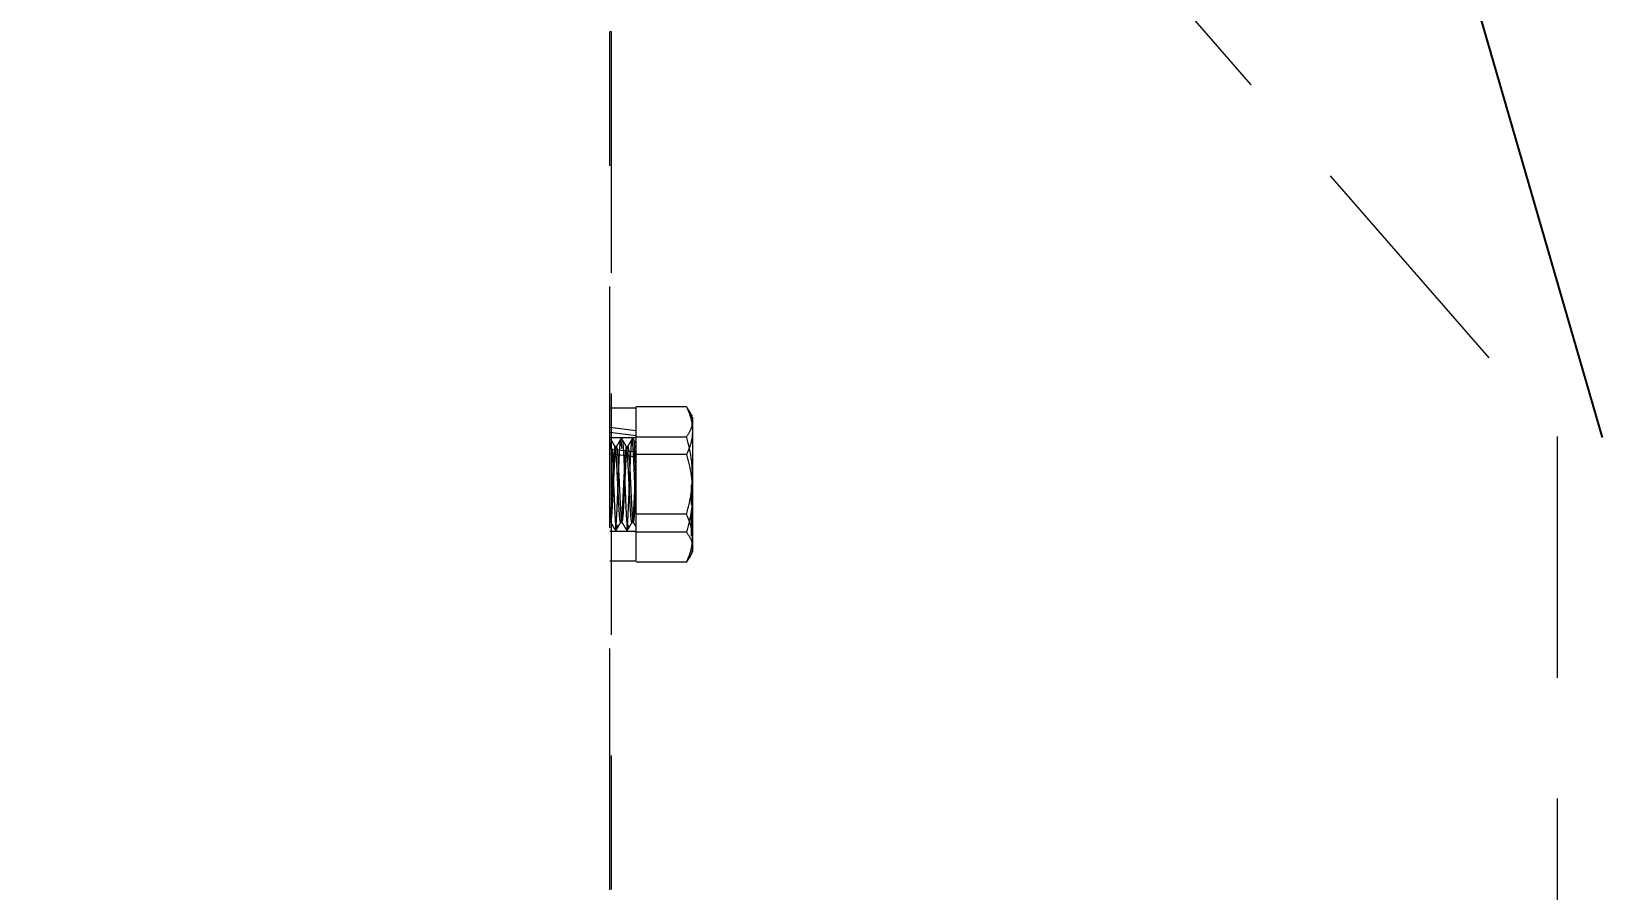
# Model space of a CAD drawing. Header units: millimetres. Extents: x 861 to 27901, y 673 to 17923.
# Drawn here: x 11602.8 to 11878, y 5848.8 to 5999.2 of the extents above; entities that cross this region are included whole.
import ezdxf

# ---------------------------------------------------------------- set-up
doc = ezdxf.new("R2010")
doc.units = ezdxf.units.MM
doc.header["$LTSCALE"] = 33.3
doc.linetypes.add('HIDDEN', pattern=[1.905, 1.27, -0.635])
doc.layers.add('CAPA_1', color=7, linetype='Continuous')
doc.styles.add('SLDTEXTSTYLE0', font='TXT', dxfattribs={"width": 0.75})
doc.dimstyles.new('SLDDIMSTYLE0', dxfattribs={"dimtxt": 66.6, "dimasz": 66.6, "dimexe": 0, "dimexo": 0.0625, "dimgap": 16.65, "dimtad": 2, "dimdec": 0, "dimlfac": 1.261261, "dimrnd": 1e-09, "dimzin": 12, "dimdsep": 46, "dimtxsty": 'SLDTEXTSTYLE0', "dimsah": 1, "dimcen": 0.09, "dimadec": 0, "dimazin": 3, "dimtfac": 1, "dimtdec": 0, "dimtofl": 0, "dimtmove": 0, "dimatfit": 3, "dimfxl": 1, "dimfrac": 2, "dimtolj": 1, "dimtzin": 12, "dimarcsym": 0})

# ---------------------------------------------------------------- blocks, each defined once
blk = doc.blocks.new('_D_13')
at = {"layer": 'CAPA_1', "transparency": 16777216}
for p, q in [((9823.17, 6912.25), (14695.32, 6912.25)), ((14662.02, 6912.25), (14662.02, 5357.98)), ((14240.18, 5357.98), (14695.32, 5357.98))]:
    blk.add_line(p, q, dxfattribs=at)
for points in [[(14662.02, 6912.25), (14651.77, 6845.65), (14672.27, 6845.65)], [(14662.02, 5357.98), (14672.27, 5424.58), (14651.77, 5424.58)]]:
    blk.add_solid(points, dxfattribs=at)
at = {"layer": 'CAPA_1', "transparency": 16777216, "insert": (14576.17, 6036.69), "char_height": 66.6, "attachment_point": 1, "rotation": 90, "style": 'SLDTEXTSTYLE0'}
blk.add_mtext('1960', dxfattribs=at)

msp = doc.modelspace()

# ---------------------------------------------------------------- linework, layer by layer
at = {"color": 7, "linetype": 'Continuous', "lineweight": 25}
msp.add_line((11877.99, 5928.09), (11774.13, 6286.46), dxfattribs=at)
at = {"color": 1, "linetype": 'HIDDEN', "lineweight": 18}
for p, q in [((11788.64, 6021.8), (11870.06, 5928.24)), ((11704.35, 5999.21), (11704.14, 5999.16)), ((11704.14, 5848.8), (11704.14, 5999.16)), ((11704.35, 5999.21), (11704.35, 5848.87)), ((11708.7, 5933.23), (11704.14, 5933.23)), ((11708.7, 5933.02), (11708.7, 5933.46)), ((11717.54, 5933.46), (11708.7, 5933.46)), ((11718.61, 5931.74), (11718.03, 5932.73)), ((11708.7, 5929.26), (11704.14, 5929.81)), ((11704.14, 5929.02), (11708.7, 5928.41)), ((11708.7, 5928.03), (11704.14, 5928.03)), ((11704.3, 5927.71), (11704.28, 5927.7)), ((11704.3, 5927.71), (11704.28, 5927.7)), ((11704.3, 5927.71), (11704.28, 5927.7)), ((11706.26, 5927.77), (11706.01, 5927.77)), ((11708.24, 5927.77), (11707.99, 5927.77)), ((11708.7, 5928.22), (11717.54, 5928.22)), ((11870.06, 5928.24), (11870.06, 5760.97)), ((11704.14, 5927.24), (11704.24, 5926.13)), ((11704.14, 5926.09), (11708.7, 5925.54)), ((11704.14, 5925.29), (11708.7, 5924.66)), ((11705.27, 5926.48), (11705.02, 5926.48)), ((11707.25, 5926.48), (11707, 5926.48)), ((11707.22, 5926.43), (11707.25, 5926.44)), ((11707.22, 5926.43), (11707.25, 5926.44)), ((11707.22, 5926.43), (11707.25, 5926.44)), ((11707.22, 5926.43), (11707.25, 5926.44)), ((11707.22, 5926.43), (11707.25, 5926.44)), ((11707.22, 5926.43), (11707.25, 5926.44)), ((11708.7, 5924.37), (11708.7, 5925.52)), ((11717.54, 5925.08), (11708.7, 5925.08)), ((11718.41, 5918.82), (11718.41, 5918.75)), ((11718.61, 5918.74), (11718.41, 5918.74)), ((11718.61, 5918.49), (11718.41, 5918.49)), ((11717.54, 5914.61), (11708.7, 5914.61)), ((11718.41, 5916.3), (11718.61, 5916.3)), ((11718.61, 5916.1), (11718.41, 5916.1)), ((11718.61, 5915.6), (11718.41, 5915.6)), ((11704.14, 5911.65), (11708.7, 5911.65)), ((11704.25, 5913.23), (11704.28, 5913.23)), ((11704.25, 5913.23), (11704.28, 5913.23)), ((11704.25, 5913.23), (11704.28, 5913.23)), ((11704.25, 5913.23), (11704.28, 5913.23)), ((11704.25, 5913.23), (11704.28, 5913.23)), ((11704.25, 5913.23), (11704.28, 5913.23)), ((11704.25, 5913.23), (11704.28, 5913.23)), ((11704.25, 5913.23), (11704.28, 5913.23)), ((11705.02, 5911.91), (11705.27, 5911.91)), ((11705.35, 5912.19), (11705.41, 5912.74)), ((11706.01, 5913.2), (11706.26, 5913.2)), ((11707, 5911.91), (11707.25, 5911.91)), ((11707.99, 5913.2), (11708.24, 5913.2)), ((11708.7, 5911.19), (11708.7, 5912.18)), ((11717.54, 5911.47), (11708.7, 5911.47)), ((11718.41, 5912.64), (11718.61, 5912.64)), ((11718.41, 5910.78), (11718.41, 5912.37)), ((11704.14, 5906.46), (11708.7, 5906.46)), ((11717.54, 5906.23), (11708.7, 5906.23)), ((11718.03, 5906.95), (11718.61, 5907.95))]:
    msp.add_line(p, q, dxfattribs=at)
for points in [[(11708.7, 5925.52), (11708.7, 5926.45), (11708.7, 5928.32), (11708.7, 5930.54), (11708.7, 5932.23), (11708.7, 5932.75), (11708.7, 5933.02)], [(11718.61, 5929.27), (11718.61, 5928.57), (11718.61, 5927.18), (11718.61, 5924.42), (11718.61, 5921.39), (11718.61, 5919.31), (11718.61, 5918.27)], [(11704.98, 5926.43), (11704.94, 5926.23), (11704.86, 5925.82), (11704.77, 5924.54), (11704.73, 5923.89)], [(11706.96, 5926.43), (11706.92, 5926.23), (11706.84, 5925.82), (11706.75, 5924.54), (11706.71, 5923.89)], [(11708.7, 5915.01), (11708.67, 5915.44), (11708.63, 5916.29), (11708.57, 5917.77), (11708.51, 5919.31), (11708.45, 5920.87), (11708.39, 5922.4), (11708.32, 5923.82), (11708.26, 5925.11), (11708.22, 5925.79), (11708.2, 5926.13)], [(11704.73, 5923.89), (11704.71, 5923.46), (11704.66, 5922.61), (11704.58, 5921.11), (11704.51, 5919.57), (11704.44, 5918.03), (11704.36, 5916.59), (11704.29, 5915.34), (11704.22, 5914.3), (11704.17, 5913.86), (11704.14, 5913.65)], [(11706.71, 5923.89), (11706.67, 5923.14), (11706.59, 5921.65), (11706.47, 5918.95), (11706.34, 5916.46), (11706.22, 5914.4), (11706.14, 5913.75), (11706.09, 5913.43)], [(11706.34, 5913.43), (11706.38, 5913.75), (11706.47, 5914.4), (11706.59, 5916.46), (11706.71, 5918.95), (11706.84, 5921.65), (11706.92, 5923.14), (11706.96, 5923.89)], [(11708.7, 5912.18), (11708.7, 5913.09), (11708.7, 5914.92), (11708.7, 5918.06), (11708.7, 5921.28), (11708.7, 5923.34), (11708.7, 5924.37)], [(11718.61, 5918.27), (11718.61, 5917.25), (11718.61, 5915.22), (11718.61, 5912.52), (11718.61, 5910.25), (11718.61, 5909.32), (11718.61, 5908.85)]]:
    msp.add_open_spline(points, degree=3, dxfattribs=at)
for points, knots in [([(11717.54, 5933.46), (11717.86, 5932.72), (11718.46, 5931.35), (11718.56, 5929.93), (11718.61, 5929.27)], [0, 0, 0, 0, 0.532771, 1, 1, 1, 1]), ([(11718.61, 5930.84), (11718.56, 5931.25), (11718.46, 5932.14), (11717.86, 5933), (11717.54, 5933.46)], [0, 0, 0, 0, 0.467229, 1, 1, 1, 1]), ([(11717.54, 5928.22), (11717.86, 5928.68), (11718.46, 5929.54), (11718.56, 5930.42), (11718.61, 5930.84)], [0, 0, 0, 0, 0.532771, 1, 1, 1, 1]), ([(11718.61, 5931.63), (11718.61, 5931.65), (11718.61, 5931.71), (11718.61, 5930.95), (11718.61, 5929.83), (11718.61, 5929.27)], [0, 0, 0, 0, 0.20187, 0.600935, 1, 1, 1, 1]), ([(11705.04, 5926.46), (11704.92, 5926.68), (11704.67, 5927.11), (11704.42, 5927.54), (11704.3, 5927.75)], [0, 0, 0, 0, 0.499919, 1, 1, 1, 1]), ([(11705.97, 5927.71), (11705.95, 5927.61), (11705.91, 5927.42), (11705.85, 5926.76), (11705.78, 5925.85), (11705.72, 5924.71), (11705.66, 5923.38), (11705.6, 5921.92), (11705.54, 5920.38), (11705.47, 5918.81), (11705.41, 5917.29), (11705.35, 5915.86), (11705.29, 5914.59), (11705.23, 5913.52), (11705.16, 5912.71), (11705.12, 5912.24), (11705.09, 5912.14), (11705.09, 5912.13)], [0, 0, 0, 0, 0.07023, 0.140461, 0.210691, 0.280922, 0.351152, 0.421382, 0.491613, 0.561843, 0.632074, 0.702304, 0.772534, 0.842765, 0.912995, 0.983226, 1, 1, 1, 1]), ([(11705.99, 5927.75), (11705.87, 5927.54), (11705.62, 5927.11), (11705.37, 5926.68), (11705.24, 5926.46)], [0, 0, 0, 0, 0.500097, 1, 1, 1, 1]), ([(11705.99, 5927.75), (11705.87, 5927.54), (11705.62, 5927.11), (11705.37, 5926.68), (11705.24, 5926.46)], [0, 0, 0, 0, 0.500097, 1, 1, 1, 1]), ([(11706.22, 5926.13), (11706.2, 5926.42), (11706.16, 5927.01), (11706.09, 5927.53), (11706.05, 5927.78), (11706.02, 5927.75), (11706.01, 5927.74)], [0, 0, 0, 0, 0.299321, 0.598643, 0.897964, 1, 1, 1, 1]), ([(11706.28, 5927.75), (11706.3, 5927.68), (11706.34, 5927.55), (11706.4, 5927), (11706.44, 5926.42), (11706.47, 5926.13)], [0, 0, 0, 0, 0.326663, 0.663331, 1, 1, 1, 1]), ([(11707.03, 5926.46), (11706.9, 5926.67), (11706.66, 5927.1), (11706.41, 5927.54), (11706.28, 5927.75)], [0, 0, 0, 0, 0.499914, 1, 1, 1, 1]), ([(11707.97, 5927.72), (11707.97, 5927.72), (11707.94, 5927.71), (11707.89, 5927.39), (11707.83, 5926.76), (11707.77, 5925.85), (11707.7, 5924.71), (11707.64, 5923.38), (11707.58, 5921.92), (11707.52, 5920.38), (11707.46, 5918.81), (11707.39, 5917.29), (11707.33, 5915.86), (11707.27, 5914.59), (11707.21, 5913.52), (11707.15, 5912.7), (11707.09, 5912.12), (11707.04, 5912), (11707.02, 5911.93)], [0, 0, 0, 0, 0.0202653, 0.085581, 0.1508966, 0.2162123, 0.2815279, 0.3468436, 0.4121592, 0.4774749, 0.5427905, 0.6081061, 0.6734218, 0.7387374, 0.8040531, 0.8693687, 0.9346844, 1, 1, 1, 1]), ([(11707.97, 5927.75), (11707.85, 5927.54), (11707.6, 5927.11), (11707.35, 5926.68), (11707.22, 5926.46)], [0, 0, 0, 0, 0.500104, 1, 1, 1, 1]), ([(11708.2, 5926.13), (11708.18, 5926.42), (11708.14, 5927.01), (11708.08, 5927.53), (11708.03, 5927.78), (11708, 5927.75), (11707.99, 5927.74)], [0, 0, 0, 0, 0.299321, 0.598643, 0.897964, 1, 1, 1, 1]), ([(11708.72, 5926.96), (11708.7, 5927.01), (11708.54, 5927.27), (11708.39, 5927.53), (11708.26, 5927.75)], [0, 0, 0, 0, 0.186066, 1, 1, 1, 1]), ([(11708.26, 5927.74), (11708.28, 5927.68), (11708.32, 5927.55), (11708.39, 5927), (11708.43, 5926.42), (11708.45, 5926.13)], [0, 0, 0, 0, 0.324751, 0.662376, 1, 1, 1, 1]), ([(11718.61, 5929.27), (11718.56, 5928.6), (11718.46, 5927.18), (11717.86, 5925.81), (11717.54, 5925.08)], [0, 0, 0, 0, 0.467229, 1, 1, 1, 1]), ([(11718.61, 5921.41), (11718.56, 5922.49), (11718.46, 5924.8), (11717.86, 5927.03), (11717.54, 5928.22)], [0, 0, 0, 0, 0.467229, 1, 1, 1, 1]), ([(11704.48, 5926.13), (11704.5, 5925.79), (11704.55, 5925.11), (11704.61, 5923.82), (11704.67, 5922.4), (11704.73, 5920.87), (11704.79, 5919.31), (11704.86, 5917.77), (11704.92, 5916.3), (11704.98, 5914.98), (11705.04, 5913.84), (11705.1, 5912.92), (11705.16, 5912.29), (11705.22, 5911.95), (11705.25, 5911.95), (11705.27, 5911.95)], [0, 0, 0, 0, 0.078995, 0.157989, 0.236984, 0.315978, 0.394973, 0.473967, 0.552962, 0.631956, 0.710951, 0.789945, 0.86894, 0.947934, 1, 1, 1, 1]), ([(11704.98, 5923.89), (11705.02, 5924.5), (11705.1, 5925.72), (11705.19, 5926.5), (11705.24, 5926.42), (11705.24, 5926.41)], [0, 0, 0, 0, 0.469646, 0.939291, 1, 1, 1, 1]), ([(11706.01, 5913.31), (11706, 5913.28), (11705.94, 5913.16), (11705.85, 5913.98), (11705.72, 5915.67), (11705.6, 5918.07), (11705.47, 5920.72), (11705.35, 5923.25), (11705.23, 5925.21), (11705.12, 5926.31), (11705.06, 5926.33), (11705.04, 5926.34)], [0, 0, 0, 0, 0.042119, 0.170348, 0.298578, 0.426807, 0.555037, 0.683266, 0.811495, 0.939725, 1, 1, 1, 1]), ([(11705.27, 5926.37), (11705.3, 5926.37), (11705.36, 5926.37), (11705.47, 5925.22), (11705.6, 5923.25), (11705.72, 5920.72), (11705.85, 5918.07), (11705.97, 5915.67), (11706.09, 5913.98), (11706.19, 5913.16), (11706.24, 5913.28), (11706.26, 5913.31)], [0, 0, 0, 0, 0.0839416, 0.2089416, 0.3339416, 0.4589416, 0.5839416, 0.7089416, 0.8339416, 0.9589416, 1, 1, 1, 1]), ([(11706.47, 5926.13), (11706.49, 5925.79), (11706.53, 5925.11), (11706.59, 5923.82), (11706.65, 5922.4), (11706.71, 5920.87), (11706.78, 5919.31), (11706.84, 5917.77), (11706.9, 5916.3), (11706.96, 5914.98), (11707.02, 5913.84), (11707.09, 5912.92), (11707.15, 5912.29), (11707.2, 5911.95), (11707.24, 5911.95), (11707.25, 5911.95)], [0, 0, 0, 0, 0.0789945, 0.157989, 0.2369835, 0.315978, 0.3949725, 0.473967, 0.5529615, 0.631956, 0.7109505, 0.789945, 0.8689395, 0.947934, 1, 1, 1, 1]), ([(11706.96, 5923.89), (11706.98, 5924.13), (11707.01, 5924.71), (11707.05, 5925.27), (11707.09, 5925.66), (11707.11, 5925.89), (11707.14, 5926.13), (11707.17, 5926.26), (11707.18, 5926.31), (11707.18, 5926.31), (11707.18, 5926.31), (11707.18, 5926.31), (11707.18, 5926.31), (11707.18, 5926.31), (11707.18, 5926.32), (11707.18, 5926.32), (11707.18, 5926.33), (11707.18, 5926.34), (11707.19, 5926.38), (11707.21, 5926.44), (11707.22, 5926.44), (11707.22, 5926.43)], [0, 0, 0, 0, 0.164991, 0.412211, 0.484436, 0.577284, 0.690745, 0.824813, 0.82488, 0.824933, 0.825028, 0.8252, 0.825513, 0.82609, 0.82718, 0.829314, 0.833728, 0.843531, 0.867158, 0.950034, 1, 1, 1, 1]), ([(11707.99, 5913.31), (11707.98, 5913.28), (11707.92, 5913.16), (11707.83, 5913.98), (11707.7, 5915.67), (11707.58, 5918.07), (11707.46, 5920.72), (11707.33, 5923.25), (11707.21, 5925.21), (11707.11, 5926.31), (11707.05, 5926.33), (11707.03, 5926.33)], [0, 0, 0, 0, 0.042213, 0.170729, 0.299246, 0.427762, 0.556278, 0.684794, 0.81331, 0.941826, 1, 1, 1, 1]), ([(11707.25, 5926.44), (11707.26, 5926.45), (11707.28, 5926.47), (11707.31, 5926.39), (11707.33, 5926.3), (11707.35, 5926.15), (11707.37, 5925.98), (11707.39, 5925.85), (11707.4, 5925.72), (11707.42, 5925.53), (11707.45, 5925.21), (11707.48, 5924.86), (11707.5, 5924.49), (11707.53, 5924.06), (11707.56, 5923.54), (11707.59, 5923.04), (11707.6, 5922.7), (11707.62, 5922.42), (11707.64, 5922.06), (11707.67, 5921.51), (11707.69, 5920.95), (11707.72, 5920.35), (11707.75, 5919.75), (11707.78, 5919.2), (11707.8, 5918.73), (11707.81, 5918.39), (11707.82, 5918.19), (11707.84, 5917.94), (11707.86, 5917.57), (11707.88, 5917.07), (11707.9, 5916.64), (11707.92, 5916.28), (11707.95, 5915.78), (11707.99, 5915.13), (11708.04, 5914.46), (11708.09, 5913.97), (11708.12, 5913.64), (11708.16, 5913.41), (11708.19, 5913.27), (11708.22, 5913.2), (11708.24, 5913.21), (11708.24, 5913.21)], [0, 0, 0, 0, 0.0366452, 0.0540049, 0.0751349, 0.1029923, 0.1297181, 0.1439844, 0.14597, 0.1733031, 0.200636, 0.2279687, 0.2553013, 0.2782996, 0.3100466, 0.34843, 0.3626703, 0.3646435, 0.3919867, 0.4193295, 0.446672, 0.4740141, 0.5060815, 0.5326155, 0.553614, 0.5747275, 0.5823862, 0.5833812, 0.6120888, 0.6379112, 0.660848, 0.6808987, 0.6980628, 0.7490236, 0.8020082, 0.8470694, 0.8811332, 0.9174405, 0.9522881, 0.9841586, 1, 1, 1, 1]), ([(11708.7, 5920.88), (11708.67, 5921.39), (11708.63, 5922.41), (11708.59, 5923.48), (11708.56, 5924.14), (11708.54, 5924.46), (11708.52, 5924.77), (11708.51, 5925.01), (11708.5, 5925.22), (11708.48, 5925.6), (11708.46, 5925.9), (11708.45, 5926.13)], [0, 0, 0, 0, 0.249952, 0.499906, 0.562471, 0.625034, 0.687596, 0.750157, 0.77567, 0.825835, 1, 1, 1, 1]), ([(11717.54, 5925.08), (11717.86, 5923.89), (11718.46, 5921.66), (11718.56, 5919.35), (11718.61, 5918.27)], [0, 0, 0, 0, 0.532771, 1, 1, 1, 1]), ([(11704.3, 5913.23), (11704.32, 5913.28), (11704.35, 5913.35), (11704.38, 5913.54), (11704.41, 5913.74), (11704.43, 5914), (11704.47, 5914.39), (11704.5, 5914.81), (11704.53, 5915.27), (11704.57, 5915.79), (11704.6, 5916.38), (11704.63, 5917.03), (11704.69, 5918.13), (11704.74, 5919.26), (11704.79, 5920.32), (11704.83, 5920.99), (11704.87, 5921.92), (11704.93, 5922.97), (11704.96, 5923.62), (11704.98, 5923.89)], [0, 0, 0, 0, 0.078245, 0.113986, 0.140757, 0.19752, 0.241341, 0.295439, 0.341504, 0.379892, 0.440879, 0.492426, 0.536568, 0.69068, 0.729343, 0.761122, 0.833524, 0.929601, 1, 1, 1, 1]), ([(11708.7, 5923.89), (11708.65, 5923.14), (11708.57, 5921.64), (11708.45, 5918.96), (11708.32, 5916.44), (11708.2, 5914.48), (11708.1, 5913.38), (11708.04, 5913.36), (11708.02, 5913.35)], [0, 0, 0, 0, 0.183564, 0.367128, 0.550691, 0.734255, 0.917819, 1, 1, 1, 1]), ([(11717.54, 5914.61), (11717.86, 5915.8), (11718.46, 5918.03), (11718.56, 5920.34), (11718.61, 5921.41)], [0, 0, 0, 0, 0.532771, 1, 1, 1, 1]), ([(11718.41, 5919.06), (11718.41, 5919.2), (11718.41, 5919.49), (11718.41, 5919.74), (11718.41, 5919.75), (11718.41, 5919.76)], [0, 0, 0, 0, 0.419488, 0.83755, 1, 1, 1, 1]), ([(11708.26, 5913.22), (11708.3, 5913.34), (11708.37, 5913.59), (11708.48, 5914.91), (11708.59, 5916.74), (11708.66, 5918.23), (11708.7, 5918.97)], [0, 0, 0, 0, 0.2499985, 0.499998, 0.7499985, 1, 1, 1, 1]), ([(11718.61, 5918.27), (11718.56, 5917.19), (11718.46, 5914.89), (11717.86, 5912.66), (11717.54, 5911.47)], [0, 0, 0, 0, 0.467229, 1, 1, 1, 1]), ([(11718.41, 5916.79), (11718.41, 5916.88), (11718.41, 5917.07), (11718.41, 5917.4), (11718.41, 5917.74), (11718.41, 5918.18), (11718.41, 5918.64), (11718.41, 5918.92), (11718.41, 5919.06)], [0, 0, 0, 0, 0.125064, 0.25009, 0.37511, 0.500169, 0.749441, 1, 1, 1, 1]), ([(11718.41, 5916.31), (11718.41, 5916.31), (11718.41, 5916.3), (11718.41, 5916.35), (11718.41, 5916.47), (11718.41, 5916.66), (11718.41, 5916.79)], [0, 0, 0, 0, 0.086477, 0.318877, 0.544427, 1, 1, 1, 1]), ([(11718.61, 5918.55), (11718.61, 5918.57), (11718.61, 5918.78), (11718.61, 5918.93), (11718.61, 5919.06)], [0, 0, 0, 0, 0.106609, 1, 1, 1, 1]), ([(11718.61, 5910.42), (11718.56, 5911.08), (11718.46, 5912.5), (11717.86, 5913.87), (11717.54, 5914.61)], [0, 0, 0, 0, 0.467229, 1, 1, 1, 1]), ([(11718.41, 5913.11), (11718.41, 5913.21), (11718.41, 5913.4), (11718.41, 5913.74), (11718.41, 5914.09), (11718.41, 5914.72), (11718.41, 5915.1), (11718.41, 5915.4)], [0, 0, 0, 0, 0.125373, 0.250644, 0.375698, 0.501113, 1, 1, 1, 1]), ([(11704.25, 5913.22), (11704.38, 5913.01), (11704.63, 5912.58), (11704.87, 5912.15), (11705, 5911.93)], [0, 0, 0, 0, 0.499909, 1, 1, 1, 1]), ([(11705.29, 5911.93), (11705.41, 5912.15), (11705.66, 5912.58), (11705.91, 5913.01), (11706.04, 5913.22)], [0, 0, 0, 0, 0.500079, 1, 1, 1, 1]), ([(11706.23, 5913.22), (11706.36, 5913.01), (11706.61, 5912.58), (11706.86, 5912.15), (11706.98, 5911.93)], [0, 0, 0, 0, 0.499898, 1, 1, 1, 1]), ([(11706.23, 5913.22), (11706.36, 5913.01), (11706.61, 5912.58), (11706.86, 5912.15), (11706.98, 5911.93)], [0, 0, 0, 0, 0.499898, 1, 1, 1, 1]), ([(11707.27, 5911.94), (11707.4, 5912.15), (11707.65, 5912.58), (11707.9, 5913.01), (11708.02, 5913.23)], [0, 0, 0, 0, 0.500093, 1, 1, 1, 1]), ([(11707.27, 5911.94), (11707.29, 5912), (11707.33, 5912.12), (11707.37, 5912.53), (11707.39, 5912.74)], [0, 0, 0, 0, 0.4905019, 1, 1, 1, 1]), ([(11708.21, 5913.23), (11708.34, 5913.01), (11708.49, 5912.75), (11708.64, 5912.48), (11708.67, 5912.44)], [0, 0, 0, 0, 0.817005, 1, 1, 1, 1]), ([(11708.21, 5913.23), (11708.34, 5913.01), (11708.49, 5912.75), (11708.64, 5912.48), (11708.67, 5912.44)], [0, 0, 0, 0, 0.817005, 1, 1, 1, 1]), ([(11708.7, 5906.54), (11708.7, 5906.54), (11708.7, 5906.53), (11708.7, 5907.37), (11708.7, 5908.89), (11708.7, 5910.43), (11708.7, 5911.19)], [0, 0, 0, 0, 0.1758987, 0.4505991, 0.7252996, 1, 1, 1, 1]), ([(11717.54, 5911.47), (11717.86, 5911.01), (11718.46, 5910.15), (11718.56, 5909.26), (11718.61, 5908.85)], [0, 0, 0, 0, 0.532771, 1, 1, 1, 1]), ([(11718.41, 5912.65), (11718.41, 5912.64), (11718.41, 5912.63), (11718.41, 5912.69), (11718.41, 5912.85), (11718.41, 5913.02), (11718.41, 5913.11)], [0, 0, 0, 0, 0.06415, 0.365026, 0.682198, 1, 1, 1, 1]), ([(11717.54, 5906.23), (11717.86, 5906.96), (11718.46, 5908.34), (11718.56, 5909.76), (11718.61, 5910.42)], [0, 0, 0, 0, 0.532771, 1, 1, 1, 1]), ([(11718.61, 5908.85), (11718.56, 5908.43), (11718.46, 5907.55), (11717.86, 5906.69), (11717.54, 5906.23)], [0, 0, 0, 0, 0.467229, 1, 1, 1, 1]), ([(11718.61, 5908.85), (11718.61, 5908.49), (11718.61, 5907.96), (11718.61, 5908.03), (11718.61, 5908.05)], [0, 0, 0, 0, 0.66928, 1, 1, 1, 1])]:
    msp.add_open_spline(points, degree=3, knots=knots, dxfattribs=at)

# ---------------------------------------------------------------- dimensions: what is measured, and where the dimension line sits
at = {"layer": 'CAPA_1'}
dim = msp.add_linear_dim(base=(14662.02, 5357.98), p1=(9780.88, 6912.25), p2=(14197.89, 5357.98), angle=90, dimstyle='SLDDIMSTYLE0', dxfattribs=at)
dim.commit()
dim.dimension.update_dxf_attribs({"geometry": '_D_13', "text_midpoint": (14662.02, 6135.11), "dimtype": 160})

doc.saveas('drawing.dxf')
